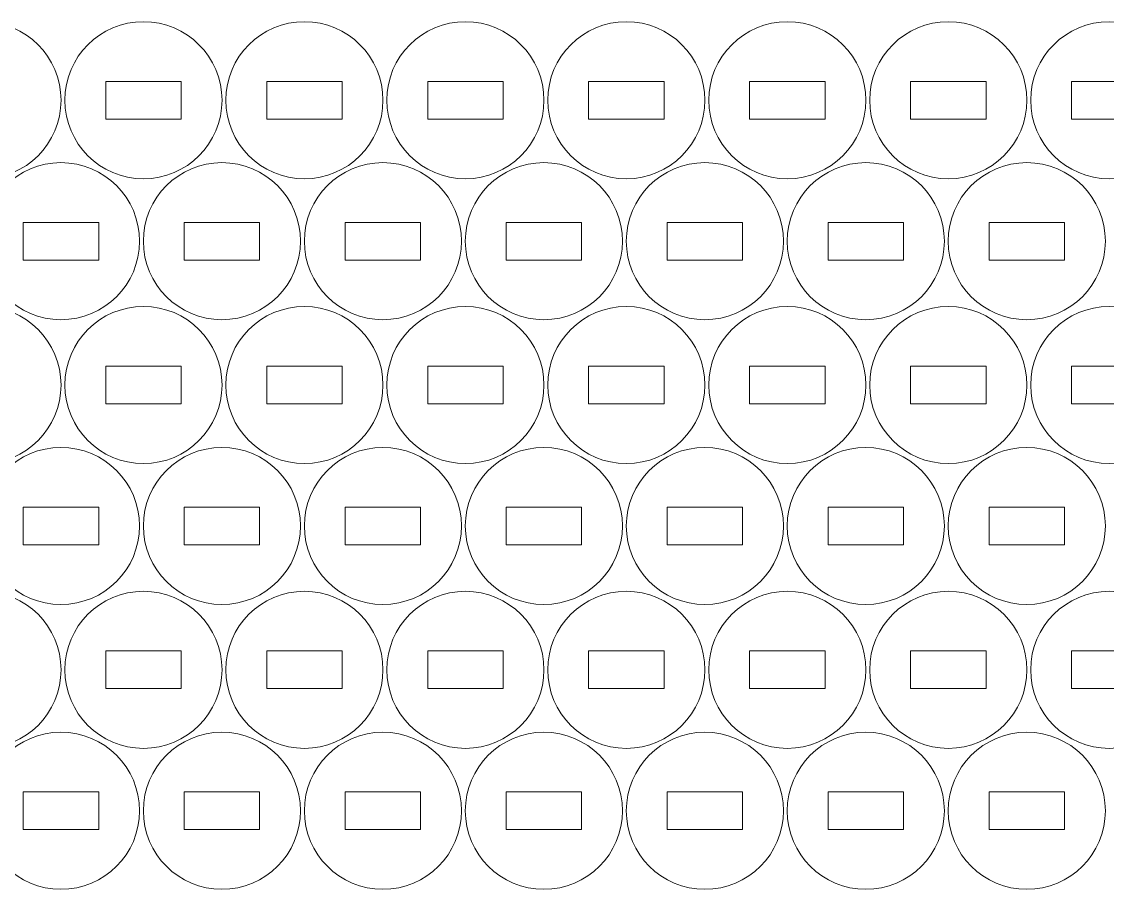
# Model space of a CAD drawing. Header units: millimetres. Extents: x -356 to 356, y -196 to 196.
# Drawn here: x -0.8 to 85.5, y -195.8 to -126.8 of the extents above; entities that cross this region are included whole.
import ezdxf

# ---------------------------------------------------------------- set-up
doc = ezdxf.new("R2010")
doc.units = ezdxf.units.MM
doc.header["$MEASUREMENT"] = 0
doc.layers.add('Camada 1', color=7, linetype='Continuous')

msp = doc.modelspace()

# ---------------------------------------------------------------- linework, layer by layer
at = {"layer": 'Camada 1', "lineweight": 20}
for points in [[(-3.9366, -126.773), (-0.4849, -126.773), (2.3134, -129.5713), (2.3134, -133.023), (2.3134, -133.023), (2.3134, -136.4747), (-0.4849, -139.273), (-3.9366, -139.273), (-3.9366, -139.273), (-7.3883, -139.273), (-10.1866, -136.4747), (-10.1866, -133.023), (-10.1866, -133.023), (-10.1866, -129.5713), (-7.3883, -126.773), (-3.9366, -126.773)], [(8.8683, -126.773), (12.32, -126.773), (15.1183, -129.5713), (15.1183, -133.023), (15.1183, -133.023), (15.1183, -136.4747), (12.32, -139.273), (8.8683, -139.273), (8.8683, -139.273), (5.4166, -139.273), (2.6183, -136.4747), (2.6183, -133.023), (2.6183, -133.023), (2.6183, -129.5713), (5.4166, -126.773), (8.8683, -126.773)], [(21.6732, -126.773), (25.1249, -126.773), (27.9232, -129.5713), (27.9232, -133.023), (27.9232, -133.023), (27.9232, -136.4747), (25.1249, -139.273), (21.6732, -139.273), (21.6732, -139.273), (18.2215, -139.273), (15.4232, -136.4747), (15.4232, -133.023), (15.4232, -133.023), (15.4232, -129.5713), (18.2215, -126.773), (21.6732, -126.773)], [(34.4781, -126.773), (37.9298, -126.773), (40.7281, -129.5713), (40.7281, -133.023), (40.7281, -133.023), (40.7281, -136.4747), (37.9298, -139.273), (34.4781, -139.273), (34.4781, -139.273), (31.0264, -139.273), (28.2281, -136.4747), (28.2281, -133.023), (28.2281, -133.023), (28.2281, -129.5713), (31.0264, -126.773), (34.4781, -126.773)], [(47.283, -126.773), (50.7347, -126.773), (53.533, -129.5713), (53.533, -133.023), (53.533, -133.023), (53.533, -136.4747), (50.7347, -139.273), (47.283, -139.273), (47.283, -139.273), (43.8313, -139.273), (41.033, -136.4747), (41.033, -133.023), (41.033, -133.023), (41.033, -129.5713), (43.8313, -126.773), (47.283, -126.773)], [(60.0879, -126.773), (63.5396, -126.773), (66.3379, -129.5713), (66.3379, -133.023), (66.3379, -133.023), (66.3379, -136.4747), (63.5396, -139.273), (60.0879, -139.273), (60.0879, -139.273), (56.6362, -139.273), (53.8379, -136.4747), (53.8379, -133.023), (53.8379, -133.023), (53.8379, -129.5713), (56.6362, -126.773), (60.0879, -126.773)], [(72.8928, -126.773), (76.3445, -126.773), (79.1428, -129.5713), (79.1428, -133.023), (79.1428, -133.023), (79.1428, -136.4747), (76.3445, -139.273), (72.8928, -139.273), (72.8928, -139.273), (69.4411, -139.273), (66.6428, -136.4747), (66.6428, -133.023), (66.6428, -133.023), (66.6428, -129.5713), (69.4411, -126.773), (72.8928, -126.773)], [(85.6977, -126.773), (89.1494, -126.773), (91.9477, -129.5713), (91.9477, -133.023), (91.9477, -133.023), (91.9477, -136.4747), (89.1494, -139.273), (85.6977, -139.273), (85.6977, -139.273), (82.246, -139.273), (79.4477, -136.4747), (79.4477, -133.023), (79.4477, -133.023), (79.4477, -129.5713), (82.246, -126.773), (85.6977, -126.773)], [(5.8683, -131.523), (5.8683, -131.523), (11.8683, -131.523), (11.8683, -131.523), (11.8683, -131.523), (11.8683, -131.523), (11.8683, -134.523), (11.8683, -134.523), (11.8683, -134.523), (11.8683, -134.523), (5.8683, -134.523), (5.8683, -134.523), (5.8683, -134.523), (5.8683, -134.523), (5.8683, -131.523), (5.8683, -131.523)], [(18.6732, -131.523), (18.6732, -131.523), (24.6732, -131.523), (24.6732, -131.523), (24.6732, -131.523), (24.6732, -131.523), (24.6732, -134.523), (24.6732, -134.523), (24.6732, -134.523), (24.6732, -134.523), (18.6732, -134.523), (18.6732, -134.523), (18.6732, -134.523), (18.6732, -134.523), (18.6732, -131.523), (18.6732, -131.523)], [(31.4781, -131.523), (31.4781, -131.523), (37.4781, -131.523), (37.4781, -131.523), (37.4781, -131.523), (37.4781, -131.523), (37.4781, -134.523), (37.4781, -134.523), (37.4781, -134.523), (37.4781, -134.523), (31.4781, -134.523), (31.4781, -134.523), (31.4781, -134.523), (31.4781, -134.523), (31.4781, -131.523), (31.4781, -131.523)], [(44.283, -131.523), (44.283, -131.523), (50.283, -131.523), (50.283, -131.523), (50.283, -131.523), (50.283, -131.523), (50.283, -134.523), (50.283, -134.523), (50.283, -134.523), (50.283, -134.523), (44.283, -134.523), (44.283, -134.523), (44.283, -134.523), (44.283, -134.523), (44.283, -131.523), (44.283, -131.523)], [(57.0879, -131.523), (57.0879, -131.523), (63.0879, -131.523), (63.0879, -131.523), (63.0879, -131.523), (63.0879, -131.523), (63.0879, -134.523), (63.0879, -134.523), (63.0879, -134.523), (63.0879, -134.523), (57.0879, -134.523), (57.0879, -134.523), (57.0879, -134.523), (57.0879, -134.523), (57.0879, -131.523), (57.0879, -131.523)], [(69.8928, -131.523), (69.8928, -131.523), (75.8928, -131.523), (75.8928, -131.523), (75.8928, -131.523), (75.8928, -131.523), (75.8928, -134.523), (75.8928, -134.523), (75.8928, -134.523), (75.8928, -134.523), (69.8928, -134.523), (69.8928, -134.523), (69.8928, -134.523), (69.8928, -134.523), (69.8928, -131.523), (69.8928, -131.523)], [(82.6977, -131.523), (82.6977, -131.523), (88.6977, -131.523), (88.6977, -131.523), (88.6977, -131.523), (88.6977, -131.523), (88.6977, -134.523), (88.6977, -134.523), (88.6977, -134.523), (88.6977, -134.523), (82.6977, -134.523), (82.6977, -134.523), (82.6977, -134.523), (82.6977, -134.523), (82.6977, -131.523), (82.6977, -131.523)], [(2.3076, -137.9913), (5.7593, -137.9913), (8.5576, -140.7896), (8.5576, -144.2413), (8.5576, -144.2413), (8.5576, -147.693), (5.7593, -150.4913), (2.3076, -150.4913), (2.3076, -150.4913), (-1.1441, -150.4913), (-3.9424, -147.693), (-3.9424, -144.2413), (-3.9424, -144.2413), (-3.9424, -140.7896), (-1.1441, -137.9913), (2.3076, -137.9913)], [(15.1125, -137.9913), (18.5642, -137.9913), (21.3625, -140.7896), (21.3625, -144.2413), (21.3625, -144.2413), (21.3625, -147.693), (18.5642, -150.4913), (15.1125, -150.4913), (15.1125, -150.4913), (11.6608, -150.4913), (8.8625, -147.693), (8.8625, -144.2413), (8.8625, -144.2413), (8.8625, -140.7896), (11.6608, -137.9913), (15.1125, -137.9913)], [(27.9174, -137.9913), (31.3691, -137.9913), (34.1674, -140.7896), (34.1674, -144.2413), (34.1674, -144.2413), (34.1674, -147.693), (31.3691, -150.4913), (27.9174, -150.4913), (27.9174, -150.4913), (24.4657, -150.4913), (21.6674, -147.693), (21.6674, -144.2413), (21.6674, -144.2413), (21.6674, -140.7896), (24.4657, -137.9913), (27.9174, -137.9913)], [(40.7223, -137.9913), (44.174, -137.9913), (46.9723, -140.7896), (46.9723, -144.2413), (46.9723, -144.2413), (46.9723, -147.693), (44.174, -150.4913), (40.7223, -150.4913), (40.7223, -150.4913), (37.2706, -150.4913), (34.4723, -147.693), (34.4723, -144.2413), (34.4723, -144.2413), (34.4723, -140.7896), (37.2706, -137.9913), (40.7223, -137.9913)], [(53.5272, -137.9913), (56.9789, -137.9913), (59.7772, -140.7896), (59.7772, -144.2413), (59.7772, -144.2413), (59.7772, -147.693), (56.9789, -150.4913), (53.5272, -150.4913), (53.5272, -150.4913), (50.0755, -150.4913), (47.2772, -147.693), (47.2772, -144.2413), (47.2772, -144.2413), (47.2772, -140.7896), (50.0755, -137.9913), (53.5272, -137.9913)], [(66.3321, -137.9913), (69.7838, -137.9913), (72.5821, -140.7896), (72.5821, -144.2413), (72.5821, -144.2413), (72.5821, -147.693), (69.7838, -150.4913), (66.3321, -150.4913), (66.3321, -150.4913), (62.8804, -150.4913), (60.0821, -147.693), (60.0821, -144.2413), (60.0821, -144.2413), (60.0821, -140.7896), (62.8804, -137.9913), (66.3321, -137.9913)], [(79.137, -137.9913), (82.5887, -137.9913), (85.387, -140.7896), (85.387, -144.2413), (85.387, -144.2413), (85.387, -147.693), (82.5887, -150.4913), (79.137, -150.4913), (79.137, -150.4913), (75.6853, -150.4913), (72.887, -147.693), (72.887, -144.2413), (72.887, -144.2413), (72.887, -140.7896), (75.6853, -137.9913), (79.137, -137.9913)], [(-0.6924, -142.7413), (-0.6924, -142.7413), (5.3076, -142.7413), (5.3076, -142.7413), (5.3076, -142.7413), (5.3076, -142.7413), (5.3076, -145.7413), (5.3076, -145.7413), (5.3076, -145.7413), (5.3076, -145.7413), (-0.6924, -145.7413), (-0.6924, -145.7413), (-0.6924, -145.7413), (-0.6924, -145.7413), (-0.6924, -142.7413), (-0.6924, -142.7413)], [(12.1125, -142.7413), (12.1125, -142.7413), (18.1125, -142.7413), (18.1125, -142.7413), (18.1125, -142.7413), (18.1125, -142.7413), (18.1125, -145.7413), (18.1125, -145.7413), (18.1125, -145.7413), (18.1125, -145.7413), (12.1125, -145.7413), (12.1125, -145.7413), (12.1125, -145.7413), (12.1125, -145.7413), (12.1125, -142.7413), (12.1125, -142.7413)], [(24.9174, -142.7413), (24.9174, -142.7413), (30.9174, -142.7413), (30.9174, -142.7413), (30.9174, -142.7413), (30.9174, -142.7413), (30.9174, -145.7413), (30.9174, -145.7413), (30.9174, -145.7413), (30.9174, -145.7413), (24.9174, -145.7413), (24.9174, -145.7413), (24.9174, -145.7413), (24.9174, -145.7413), (24.9174, -142.7413), (24.9174, -142.7413)], [(37.7223, -142.7413), (37.7223, -142.7413), (43.7223, -142.7413), (43.7223, -142.7413), (43.7223, -142.7413), (43.7223, -142.7413), (43.7223, -145.7413), (43.7223, -145.7413), (43.7223, -145.7413), (43.7223, -145.7413), (37.7223, -145.7413), (37.7223, -145.7413), (37.7223, -145.7413), (37.7223, -145.7413), (37.7223, -142.7413), (37.7223, -142.7413)], [(50.5272, -142.7413), (50.5272, -142.7413), (56.5272, -142.7413), (56.5272, -142.7413), (56.5272, -142.7413), (56.5272, -142.7413), (56.5272, -145.7413), (56.5272, -145.7413), (56.5272, -145.7413), (56.5272, -145.7413), (50.5272, -145.7413), (50.5272, -145.7413), (50.5272, -145.7413), (50.5272, -145.7413), (50.5272, -142.7413), (50.5272, -142.7413)], [(63.3321, -142.7413), (63.3321, -142.7413), (69.3321, -142.7413), (69.3321, -142.7413), (69.3321, -142.7413), (69.3321, -142.7413), (69.3321, -145.7413), (69.3321, -145.7413), (69.3321, -145.7413), (69.3321, -145.7413), (63.3321, -145.7413), (63.3321, -145.7413), (63.3321, -145.7413), (63.3321, -145.7413), (63.3321, -142.7413), (63.3321, -142.7413)], [(76.137, -142.7413), (76.137, -142.7413), (82.137, -142.7413), (82.137, -142.7413), (82.137, -142.7413), (82.137, -142.7413), (82.137, -145.7413), (82.137, -145.7413), (82.137, -145.7413), (82.137, -145.7413), (76.137, -145.7413), (76.137, -145.7413), (76.137, -145.7413), (76.137, -145.7413), (76.137, -142.7413), (76.137, -142.7413)], [(-3.9366, -149.4396), (-0.4849, -149.4396), (2.3134, -152.2379), (2.3134, -155.6896), (2.3134, -155.6896), (2.3134, -159.1413), (-0.4849, -161.9396), (-3.9366, -161.9396), (-3.9366, -161.9396), (-7.3883, -161.9396), (-10.1866, -159.1413), (-10.1866, -155.6896), (-10.1866, -155.6896), (-10.1866, -152.2379), (-7.3883, -149.4396), (-3.9366, -149.4396)], [(8.8683, -149.4396), (12.32, -149.4396), (15.1183, -152.2379), (15.1183, -155.6896), (15.1183, -155.6896), (15.1183, -159.1413), (12.32, -161.9396), (8.8683, -161.9396), (8.8683, -161.9396), (5.4166, -161.9396), (2.6183, -159.1413), (2.6183, -155.6896), (2.6183, -155.6896), (2.6183, -152.2379), (5.4166, -149.4396), (8.8683, -149.4396)], [(21.6732, -149.4396), (25.1249, -149.4396), (27.9232, -152.2379), (27.9232, -155.6896), (27.9232, -155.6896), (27.9232, -159.1413), (25.1249, -161.9396), (21.6732, -161.9396), (21.6732, -161.9396), (18.2215, -161.9396), (15.4232, -159.1413), (15.4232, -155.6896), (15.4232, -155.6896), (15.4232, -152.2379), (18.2215, -149.4396), (21.6732, -149.4396)], [(34.4781, -149.4396), (37.9298, -149.4396), (40.7281, -152.2379), (40.7281, -155.6896), (40.7281, -155.6896), (40.7281, -159.1413), (37.9298, -161.9396), (34.4781, -161.9396), (34.4781, -161.9396), (31.0264, -161.9396), (28.2281, -159.1413), (28.2281, -155.6896), (28.2281, -155.6896), (28.2281, -152.2379), (31.0264, -149.4396), (34.4781, -149.4396)], [(47.283, -149.4396), (50.7347, -149.4396), (53.533, -152.2379), (53.533, -155.6896), (53.533, -155.6896), (53.533, -159.1413), (50.7347, -161.9396), (47.283, -161.9396), (47.283, -161.9396), (43.8313, -161.9396), (41.033, -159.1413), (41.033, -155.6896), (41.033, -155.6896), (41.033, -152.2379), (43.8313, -149.4396), (47.283, -149.4396)], [(60.0879, -149.4396), (63.5396, -149.4396), (66.3379, -152.2379), (66.3379, -155.6896), (66.3379, -155.6896), (66.3379, -159.1413), (63.5396, -161.9396), (60.0879, -161.9396), (60.0879, -161.9396), (56.6362, -161.9396), (53.8379, -159.1413), (53.8379, -155.6896), (53.8379, -155.6896), (53.8379, -152.2379), (56.6362, -149.4396), (60.0879, -149.4396)], [(72.8928, -149.4396), (76.3445, -149.4396), (79.1428, -152.2379), (79.1428, -155.6896), (79.1428, -155.6896), (79.1428, -159.1413), (76.3445, -161.9396), (72.8928, -161.9396), (72.8928, -161.9396), (69.4411, -161.9396), (66.6428, -159.1413), (66.6428, -155.6896), (66.6428, -155.6896), (66.6428, -152.2379), (69.4411, -149.4396), (72.8928, -149.4396)], [(85.6977, -149.4396), (89.1494, -149.4396), (91.9477, -152.2379), (91.9477, -155.6896), (91.9477, -155.6896), (91.9477, -159.1413), (89.1494, -161.9396), (85.6977, -161.9396), (85.6977, -161.9396), (82.246, -161.9396), (79.4477, -159.1413), (79.4477, -155.6896), (79.4477, -155.6896), (79.4477, -152.2379), (82.246, -149.4396), (85.6977, -149.4396)], [(5.8683, -154.1896), (5.8683, -154.1896), (11.8683, -154.1896), (11.8683, -154.1896), (11.8683, -154.1896), (11.8683, -154.1896), (11.8683, -157.1896), (11.8683, -157.1896), (11.8683, -157.1896), (11.8683, -157.1896), (5.8683, -157.1896), (5.8683, -157.1896), (5.8683, -157.1896), (5.8683, -157.1896), (5.8683, -154.1896), (5.8683, -154.1896)], [(18.6732, -154.1896), (18.6732, -154.1896), (24.6732, -154.1896), (24.6732, -154.1896), (24.6732, -154.1896), (24.6732, -154.1896), (24.6732, -157.1896), (24.6732, -157.1896), (24.6732, -157.1896), (24.6732, -157.1896), (18.6732, -157.1896), (18.6732, -157.1896), (18.6732, -157.1896), (18.6732, -157.1896), (18.6732, -154.1896), (18.6732, -154.1896)], [(31.4781, -154.1896), (31.4781, -154.1896), (37.4781, -154.1896), (37.4781, -154.1896), (37.4781, -154.1896), (37.4781, -154.1896), (37.4781, -157.1896), (37.4781, -157.1896), (37.4781, -157.1896), (37.4781, -157.1896), (31.4781, -157.1896), (31.4781, -157.1896), (31.4781, -157.1896), (31.4781, -157.1896), (31.4781, -154.1896), (31.4781, -154.1896)], [(44.283, -154.1896), (44.283, -154.1896), (50.283, -154.1896), (50.283, -154.1896), (50.283, -154.1896), (50.283, -154.1896), (50.283, -157.1896), (50.283, -157.1896), (50.283, -157.1896), (50.283, -157.1896), (44.283, -157.1896), (44.283, -157.1896), (44.283, -157.1896), (44.283, -157.1896), (44.283, -154.1896), (44.283, -154.1896)], [(57.0879, -154.1896), (57.0879, -154.1896), (63.0879, -154.1896), (63.0879, -154.1896), (63.0879, -154.1896), (63.0879, -154.1896), (63.0879, -157.1896), (63.0879, -157.1896), (63.0879, -157.1896), (63.0879, -157.1896), (57.0879, -157.1896), (57.0879, -157.1896), (57.0879, -157.1896), (57.0879, -157.1896), (57.0879, -154.1896), (57.0879, -154.1896)], [(69.8928, -154.1896), (69.8928, -154.1896), (75.8928, -154.1896), (75.8928, -154.1896), (75.8928, -154.1896), (75.8928, -154.1896), (75.8928, -157.1896), (75.8928, -157.1896), (75.8928, -157.1896), (75.8928, -157.1896), (69.8928, -157.1896), (69.8928, -157.1896), (69.8928, -157.1896), (69.8928, -157.1896), (69.8928, -154.1896), (69.8928, -154.1896)], [(82.6977, -154.1896), (82.6977, -154.1896), (88.6977, -154.1896), (88.6977, -154.1896), (88.6977, -154.1896), (88.6977, -154.1896), (88.6977, -157.1896), (88.6977, -157.1896), (88.6977, -157.1896), (88.6977, -157.1896), (82.6977, -157.1896), (82.6977, -157.1896), (82.6977, -157.1896), (82.6977, -157.1896), (82.6977, -154.1896), (82.6977, -154.1896)], [(2.3076, -160.6579), (5.7593, -160.6579), (8.5576, -163.4562), (8.5576, -166.9079), (8.5576, -166.9079), (8.5576, -170.3596), (5.7593, -173.1579), (2.3076, -173.1579), (2.3076, -173.1579), (-1.1441, -173.1579), (-3.9424, -170.3596), (-3.9424, -166.9079), (-3.9424, -166.9079), (-3.9424, -163.4562), (-1.1441, -160.6579), (2.3076, -160.6579)], [(15.1125, -160.6579), (18.5642, -160.6579), (21.3625, -163.4562), (21.3625, -166.9079), (21.3625, -166.9079), (21.3625, -170.3596), (18.5642, -173.1579), (15.1125, -173.1579), (15.1125, -173.1579), (11.6608, -173.1579), (8.8625, -170.3596), (8.8625, -166.9079), (8.8625, -166.9079), (8.8625, -163.4562), (11.6608, -160.6579), (15.1125, -160.6579)], [(27.9174, -160.6579), (31.3691, -160.6579), (34.1674, -163.4562), (34.1674, -166.9079), (34.1674, -166.9079), (34.1674, -170.3596), (31.3691, -173.1579), (27.9174, -173.1579), (27.9174, -173.1579), (24.4657, -173.1579), (21.6674, -170.3596), (21.6674, -166.9079), (21.6674, -166.9079), (21.6674, -163.4562), (24.4657, -160.6579), (27.9174, -160.6579)], [(40.7223, -160.6579), (44.174, -160.6579), (46.9723, -163.4562), (46.9723, -166.9079), (46.9723, -166.9079), (46.9723, -170.3596), (44.174, -173.1579), (40.7223, -173.1579), (40.7223, -173.1579), (37.2706, -173.1579), (34.4723, -170.3596), (34.4723, -166.9079), (34.4723, -166.9079), (34.4723, -163.4562), (37.2706, -160.6579), (40.7223, -160.6579)], [(53.5272, -160.6579), (56.9789, -160.6579), (59.7772, -163.4562), (59.7772, -166.9079), (59.7772, -166.9079), (59.7772, -170.3596), (56.9789, -173.1579), (53.5272, -173.1579), (53.5272, -173.1579), (50.0755, -173.1579), (47.2772, -170.3596), (47.2772, -166.9079), (47.2772, -166.9079), (47.2772, -163.4562), (50.0755, -160.6579), (53.5272, -160.6579)], [(66.3321, -160.6579), (69.7838, -160.6579), (72.5821, -163.4562), (72.5821, -166.9079), (72.5821, -166.9079), (72.5821, -170.3596), (69.7838, -173.1579), (66.3321, -173.1579), (66.3321, -173.1579), (62.8804, -173.1579), (60.0821, -170.3596), (60.0821, -166.9079), (60.0821, -166.9079), (60.0821, -163.4562), (62.8804, -160.6579), (66.3321, -160.6579)], [(79.137, -160.6579), (82.5887, -160.6579), (85.387, -163.4562), (85.387, -166.9079), (85.387, -166.9079), (85.387, -170.3596), (82.5887, -173.1579), (79.137, -173.1579), (79.137, -173.1579), (75.6853, -173.1579), (72.887, -170.3596), (72.887, -166.9079), (72.887, -166.9079), (72.887, -163.4562), (75.6853, -160.6579), (79.137, -160.6579)], [(-0.6924, -165.4079), (-0.6924, -165.4079), (5.3076, -165.4079), (5.3076, -165.4079), (5.3076, -165.4079), (5.3076, -165.4079), (5.3076, -168.4079), (5.3076, -168.4079), (5.3076, -168.4079), (5.3076, -168.4079), (-0.6924, -168.4079), (-0.6924, -168.4079), (-0.6924, -168.4079), (-0.6924, -168.4079), (-0.6924, -165.4079), (-0.6924, -165.4079)], [(12.1125, -165.4079), (12.1125, -165.4079), (18.1125, -165.4079), (18.1125, -165.4079), (18.1125, -165.4079), (18.1125, -165.4079), (18.1125, -168.4079), (18.1125, -168.4079), (18.1125, -168.4079), (18.1125, -168.4079), (12.1125, -168.4079), (12.1125, -168.4079), (12.1125, -168.4079), (12.1125, -168.4079), (12.1125, -165.4079), (12.1125, -165.4079)], [(24.9174, -165.4079), (24.9174, -165.4079), (30.9174, -165.4079), (30.9174, -165.4079), (30.9174, -165.4079), (30.9174, -165.4079), (30.9174, -168.4079), (30.9174, -168.4079), (30.9174, -168.4079), (30.9174, -168.4079), (24.9174, -168.4079), (24.9174, -168.4079), (24.9174, -168.4079), (24.9174, -168.4079), (24.9174, -165.4079), (24.9174, -165.4079)], [(37.7223, -165.4079), (37.7223, -165.4079), (43.7223, -165.4079), (43.7223, -165.4079), (43.7223, -165.4079), (43.7223, -165.4079), (43.7223, -168.4079), (43.7223, -168.4079), (43.7223, -168.4079), (43.7223, -168.4079), (37.7223, -168.4079), (37.7223, -168.4079), (37.7223, -168.4079), (37.7223, -168.4079), (37.7223, -165.4079), (37.7223, -165.4079)], [(50.5272, -165.4079), (50.5272, -165.4079), (56.5272, -165.4079), (56.5272, -165.4079), (56.5272, -165.4079), (56.5272, -165.4079), (56.5272, -168.4079), (56.5272, -168.4079), (56.5272, -168.4079), (56.5272, -168.4079), (50.5272, -168.4079), (50.5272, -168.4079), (50.5272, -168.4079), (50.5272, -168.4079), (50.5272, -165.4079), (50.5272, -165.4079)], [(63.3321, -165.4079), (63.3321, -165.4079), (69.3321, -165.4079), (69.3321, -165.4079), (69.3321, -165.4079), (69.3321, -165.4079), (69.3321, -168.4079), (69.3321, -168.4079), (69.3321, -168.4079), (69.3321, -168.4079), (63.3321, -168.4079), (63.3321, -168.4079), (63.3321, -168.4079), (63.3321, -168.4079), (63.3321, -165.4079), (63.3321, -165.4079)], [(76.137, -165.4079), (76.137, -165.4079), (82.137, -165.4079), (82.137, -165.4079), (82.137, -165.4079), (82.137, -165.4079), (82.137, -168.4079), (82.137, -168.4079), (82.137, -168.4079), (82.137, -168.4079), (76.137, -168.4079), (76.137, -168.4079), (76.137, -168.4079), (76.137, -168.4079), (76.137, -165.4079), (76.137, -165.4079)], [(-3.9366, -172.1062), (-0.4849, -172.1062), (2.3134, -174.9045), (2.3134, -178.3562), (2.3134, -178.3562), (2.3134, -181.8079), (-0.4849, -184.6062), (-3.9366, -184.6062), (-3.9366, -184.6062), (-7.3883, -184.6062), (-10.1866, -181.8079), (-10.1866, -178.3562), (-10.1866, -178.3562), (-10.1866, -174.9045), (-7.3883, -172.1062), (-3.9366, -172.1062)], [(8.8683, -172.1062), (12.32, -172.1062), (15.1183, -174.9045), (15.1183, -178.3562), (15.1183, -178.3562), (15.1183, -181.8079), (12.32, -184.6062), (8.8683, -184.6062), (8.8683, -184.6062), (5.4166, -184.6062), (2.6183, -181.8079), (2.6183, -178.3562), (2.6183, -178.3562), (2.6183, -174.9045), (5.4166, -172.1062), (8.8683, -172.1062)], [(21.6732, -172.1062), (25.1249, -172.1062), (27.9232, -174.9045), (27.9232, -178.3562), (27.9232, -178.3562), (27.9232, -181.8079), (25.1249, -184.6062), (21.6732, -184.6062), (21.6732, -184.6062), (18.2215, -184.6062), (15.4232, -181.8079), (15.4232, -178.3562), (15.4232, -178.3562), (15.4232, -174.9045), (18.2215, -172.1062), (21.6732, -172.1062)], [(34.4781, -172.1062), (37.9298, -172.1062), (40.7281, -174.9045), (40.7281, -178.3562), (40.7281, -178.3562), (40.7281, -181.8079), (37.9298, -184.6062), (34.4781, -184.6062), (34.4781, -184.6062), (31.0264, -184.6062), (28.2281, -181.8079), (28.2281, -178.3562), (28.2281, -178.3562), (28.2281, -174.9045), (31.0264, -172.1062), (34.4781, -172.1062)], [(47.283, -172.1062), (50.7347, -172.1062), (53.533, -174.9045), (53.533, -178.3562), (53.533, -178.3562), (53.533, -181.8079), (50.7347, -184.6062), (47.283, -184.6062), (47.283, -184.6062), (43.8313, -184.6062), (41.033, -181.8079), (41.033, -178.3562), (41.033, -178.3562), (41.033, -174.9045), (43.8313, -172.1062), (47.283, -172.1062)], [(60.0879, -172.1062), (63.5396, -172.1062), (66.3379, -174.9045), (66.3379, -178.3562), (66.3379, -178.3562), (66.3379, -181.8079), (63.5396, -184.6062), (60.0879, -184.6062), (60.0879, -184.6062), (56.6362, -184.6062), (53.8379, -181.8079), (53.8379, -178.3562), (53.8379, -178.3562), (53.8379, -174.9045), (56.6362, -172.1062), (60.0879, -172.1062)], [(72.8928, -172.1062), (76.3445, -172.1062), (79.1428, -174.9045), (79.1428, -178.3562), (79.1428, -178.3562), (79.1428, -181.8079), (76.3445, -184.6062), (72.8928, -184.6062), (72.8928, -184.6062), (69.4411, -184.6062), (66.6428, -181.8079), (66.6428, -178.3562), (66.6428, -178.3562), (66.6428, -174.9045), (69.4411, -172.1062), (72.8928, -172.1062)], [(85.6977, -172.1062), (89.1494, -172.1062), (91.9477, -174.9045), (91.9477, -178.3562), (91.9477, -178.3562), (91.9477, -181.8079), (89.1494, -184.6062), (85.6977, -184.6062), (85.6977, -184.6062), (82.246, -184.6062), (79.4477, -181.8079), (79.4477, -178.3562), (79.4477, -178.3562), (79.4477, -174.9045), (82.246, -172.1062), (85.6977, -172.1062)], [(5.8683, -176.8562), (5.8683, -176.8562), (11.8683, -176.8562), (11.8683, -176.8562), (11.8683, -176.8562), (11.8683, -176.8562), (11.8683, -179.8562), (11.8683, -179.8562), (11.8683, -179.8562), (11.8683, -179.8562), (5.8683, -179.8562), (5.8683, -179.8562), (5.8683, -179.8562), (5.8683, -179.8562), (5.8683, -176.8562), (5.8683, -176.8562)], [(18.6732, -176.8562), (18.6732, -176.8562), (24.6732, -176.8562), (24.6732, -176.8562), (24.6732, -176.8562), (24.6732, -176.8562), (24.6732, -179.8562), (24.6732, -179.8562), (24.6732, -179.8562), (24.6732, -179.8562), (18.6732, -179.8562), (18.6732, -179.8562), (18.6732, -179.8562), (18.6732, -179.8562), (18.6732, -176.8562), (18.6732, -176.8562)], [(31.4781, -176.8562), (31.4781, -176.8562), (37.4781, -176.8562), (37.4781, -176.8562), (37.4781, -176.8562), (37.4781, -176.8562), (37.4781, -179.8562), (37.4781, -179.8562), (37.4781, -179.8562), (37.4781, -179.8562), (31.4781, -179.8562), (31.4781, -179.8562), (31.4781, -179.8562), (31.4781, -179.8562), (31.4781, -176.8562), (31.4781, -176.8562)], [(44.283, -176.8562), (44.283, -176.8562), (50.283, -176.8562), (50.283, -176.8562), (50.283, -176.8562), (50.283, -176.8562), (50.283, -179.8562), (50.283, -179.8562), (50.283, -179.8562), (50.283, -179.8562), (44.283, -179.8562), (44.283, -179.8562), (44.283, -179.8562), (44.283, -179.8562), (44.283, -176.8562), (44.283, -176.8562)], [(57.0879, -176.8562), (57.0879, -176.8562), (63.0879, -176.8562), (63.0879, -176.8562), (63.0879, -176.8562), (63.0879, -176.8562), (63.0879, -179.8562), (63.0879, -179.8562), (63.0879, -179.8562), (63.0879, -179.8562), (57.0879, -179.8562), (57.0879, -179.8562), (57.0879, -179.8562), (57.0879, -179.8562), (57.0879, -176.8562), (57.0879, -176.8562)], [(69.8928, -176.8562), (69.8928, -176.8562), (75.8928, -176.8562), (75.8928, -176.8562), (75.8928, -176.8562), (75.8928, -176.8562), (75.8928, -179.8562), (75.8928, -179.8562), (75.8928, -179.8562), (75.8928, -179.8562), (69.8928, -179.8562), (69.8928, -179.8562), (69.8928, -179.8562), (69.8928, -179.8562), (69.8928, -176.8562), (69.8928, -176.8562)], [(82.6977, -176.8562), (82.6977, -176.8562), (88.6977, -176.8562), (88.6977, -176.8562), (88.6977, -176.8562), (88.6977, -176.8562), (88.6977, -179.8562), (88.6977, -179.8562), (88.6977, -179.8562), (88.6977, -179.8562), (82.6977, -179.8562), (82.6977, -179.8562), (82.6977, -179.8562), (82.6977, -179.8562), (82.6977, -176.8562), (82.6977, -176.8562)], [(2.3076, -183.3245), (5.7593, -183.3245), (8.5576, -186.1228), (8.5576, -189.5745), (8.5576, -189.5745), (8.5576, -193.0262), (5.7593, -195.8245), (2.3076, -195.8245), (2.3076, -195.8245), (-1.1441, -195.8245), (-3.9424, -193.0262), (-3.9424, -189.5745), (-3.9424, -189.5745), (-3.9424, -186.1228), (-1.1441, -183.3245), (2.3076, -183.3245)], [(15.1125, -183.3245), (18.5642, -183.3245), (21.3625, -186.1228), (21.3625, -189.5745), (21.3625, -189.5745), (21.3625, -193.0262), (18.5642, -195.8245), (15.1125, -195.8245), (15.1125, -195.8245), (11.6608, -195.8245), (8.8625, -193.0262), (8.8625, -189.5745), (8.8625, -189.5745), (8.8625, -186.1228), (11.6608, -183.3245), (15.1125, -183.3245)], [(27.9174, -183.3245), (31.3691, -183.3245), (34.1674, -186.1228), (34.1674, -189.5745), (34.1674, -189.5745), (34.1674, -193.0262), (31.3691, -195.8245), (27.9174, -195.8245), (27.9174, -195.8245), (24.4657, -195.8245), (21.6674, -193.0262), (21.6674, -189.5745), (21.6674, -189.5745), (21.6674, -186.1228), (24.4657, -183.3245), (27.9174, -183.3245)], [(40.7223, -183.3245), (44.174, -183.3245), (46.9723, -186.1228), (46.9723, -189.5745), (46.9723, -189.5745), (46.9723, -193.0262), (44.174, -195.8245), (40.7223, -195.8245), (40.7223, -195.8245), (37.2706, -195.8245), (34.4723, -193.0262), (34.4723, -189.5745), (34.4723, -189.5745), (34.4723, -186.1228), (37.2706, -183.3245), (40.7223, -183.3245)], [(53.5272, -183.3245), (56.9789, -183.3245), (59.7772, -186.1228), (59.7772, -189.5745), (59.7772, -189.5745), (59.7772, -193.0262), (56.9789, -195.8245), (53.5272, -195.8245), (53.5272, -195.8245), (50.0755, -195.8245), (47.2772, -193.0262), (47.2772, -189.5745), (47.2772, -189.5745), (47.2772, -186.1228), (50.0755, -183.3245), (53.5272, -183.3245)], [(66.3321, -183.3245), (69.7838, -183.3245), (72.5821, -186.1228), (72.5821, -189.5745), (72.5821, -189.5745), (72.5821, -193.0262), (69.7838, -195.8245), (66.3321, -195.8245), (66.3321, -195.8245), (62.8804, -195.8245), (60.0821, -193.0262), (60.0821, -189.5745), (60.0821, -189.5745), (60.0821, -186.1228), (62.8804, -183.3245), (66.3321, -183.3245)], [(79.137, -183.3245), (82.5887, -183.3245), (85.387, -186.1228), (85.387, -189.5745), (85.387, -189.5745), (85.387, -193.0262), (82.5887, -195.8245), (79.137, -195.8245), (79.137, -195.8245), (75.6853, -195.8245), (72.887, -193.0262), (72.887, -189.5745), (72.887, -189.5745), (72.887, -186.1228), (75.6853, -183.3245), (79.137, -183.3245)], [(-0.6924, -188.0745), (-0.6924, -188.0745), (5.3076, -188.0745), (5.3076, -188.0745), (5.3076, -188.0745), (5.3076, -188.0745), (5.3076, -191.0745), (5.3076, -191.0745), (5.3076, -191.0745), (5.3076, -191.0745), (-0.6924, -191.0745), (-0.6924, -191.0745), (-0.6924, -191.0745), (-0.6924, -191.0745), (-0.6924, -188.0745), (-0.6924, -188.0745)], [(12.1125, -188.0745), (12.1125, -188.0745), (18.1125, -188.0745), (18.1125, -188.0745), (18.1125, -188.0745), (18.1125, -188.0745), (18.1125, -191.0745), (18.1125, -191.0745), (18.1125, -191.0745), (18.1125, -191.0745), (12.1125, -191.0745), (12.1125, -191.0745), (12.1125, -191.0745), (12.1125, -191.0745), (12.1125, -188.0745), (12.1125, -188.0745)], [(24.9174, -188.0745), (24.9174, -188.0745), (30.9174, -188.0745), (30.9174, -188.0745), (30.9174, -188.0745), (30.9174, -188.0745), (30.9174, -191.0745), (30.9174, -191.0745), (30.9174, -191.0745), (30.9174, -191.0745), (24.9174, -191.0745), (24.9174, -191.0745), (24.9174, -191.0745), (24.9174, -191.0745), (24.9174, -188.0745), (24.9174, -188.0745)], [(37.7223, -188.0745), (37.7223, -188.0745), (43.7223, -188.0745), (43.7223, -188.0745), (43.7223, -188.0745), (43.7223, -188.0745), (43.7223, -191.0745), (43.7223, -191.0745), (43.7223, -191.0745), (43.7223, -191.0745), (37.7223, -191.0745), (37.7223, -191.0745), (37.7223, -191.0745), (37.7223, -191.0745), (37.7223, -188.0745), (37.7223, -188.0745)], [(50.5272, -188.0745), (50.5272, -188.0745), (56.5272, -188.0745), (56.5272, -188.0745), (56.5272, -188.0745), (56.5272, -188.0745), (56.5272, -191.0745), (56.5272, -191.0745), (56.5272, -191.0745), (56.5272, -191.0745), (50.5272, -191.0745), (50.5272, -191.0745), (50.5272, -191.0745), (50.5272, -191.0745), (50.5272, -188.0745), (50.5272, -188.0745)], [(63.3321, -188.0745), (63.3321, -188.0745), (69.3321, -188.0745), (69.3321, -188.0745), (69.3321, -188.0745), (69.3321, -188.0745), (69.3321, -191.0745), (69.3321, -191.0745), (69.3321, -191.0745), (69.3321, -191.0745), (63.3321, -191.0745), (63.3321, -191.0745), (63.3321, -191.0745), (63.3321, -191.0745), (63.3321, -188.0745), (63.3321, -188.0745)], [(76.137, -188.0745), (76.137, -188.0745), (82.137, -188.0745), (82.137, -188.0745), (82.137, -188.0745), (82.137, -188.0745), (82.137, -191.0745), (82.137, -191.0745), (82.137, -191.0745), (82.137, -191.0745), (76.137, -191.0745), (76.137, -191.0745), (76.137, -191.0745), (76.137, -191.0745), (76.137, -188.0745), (76.137, -188.0745)]]:
    msp.add_open_spline(points, degree=3, knots=[0, 0, 0, 0, 0.2, 0.2, 0.2, 0.2, 0.4, 0.4, 0.4, 0.4, 0.6, 0.6, 0.6, 0.6, 1, 1, 1, 1], dxfattribs=at)

doc.saveas('drawing.dxf')
